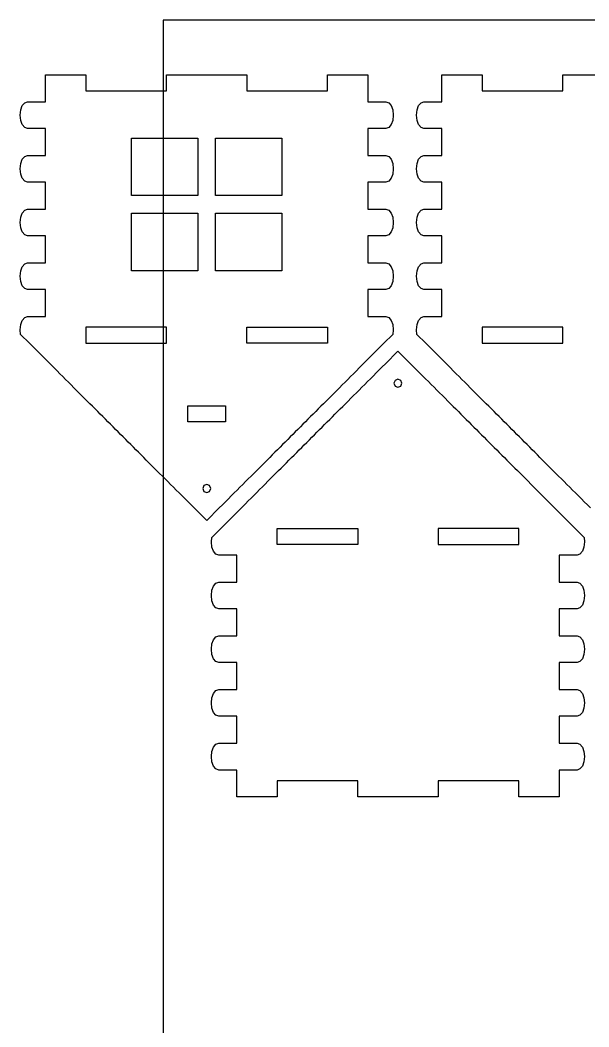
# Model space of a CAD drawing. Extents: x -14 to 2177, y -971 to 618.
# Drawn here: x 452 to 557.9, y -408.2 to -220.7 of the extents above; entities that cross this region are included whole.
import ezdxf

# ---------------------------------------------------------------- set-up
doc = ezdxf.new("R2010")
doc.units = 0

msp = doc.modelspace()

# ---------------------------------------------------------------- linework, layer by layer
at = {"layer": 'Layer 1'}
for p, q in [((478.667, -220.653), (478.667, -970.653)), ((1228.67, -220.653), (478.667, -220.653)), ((456.765, -235.844), (456.765, -230.844)), ((456.765, -230.844), (464.265, -230.844)), ((464.265, -230.844), (464.265, -233.844)), ((479.265, -233.844), (479.265, -230.844)), ((479.265, -230.844), (494.265, -230.844)), ((494.265, -230.844), (494.265, -233.844)), ((509.265, -233.844), (509.265, -230.844)), ((509.265, -230.844), (516.765, -230.844)), ((516.765, -230.844), (516.765, -235.844)), ((530.578, -235.844), (530.578, -230.844)), ((530.578, -230.844), (538.07803, -230.844)), ((538.07803, -230.844), (538.078, -233.844)), ((553.078, -233.844), (553.078, -230.844)), ((553.078, -230.844), (553.117, -230.844)), ((553.117, -230.844), (568.0404, -230.844)), ((464.265, -233.844), (479.265, -233.844)), ((494.265, -233.844), (509.265, -233.844)), ((538.078, -233.844), (553.078, -233.844)), ((452.423829, -236.576237), (452.868038, -236.040464)), ((452.868038, -236.040464), (453.412, -235.844)), ((453.412, -235.844), (453.765, -235.844)), ((453.765, -235.844), (456.765, -235.844)), ((516.765, -235.844), (519.765, -235.844)), ((519.765, -235.844), (520.118, -235.844)), ((520.118, -235.844), (520.661949, -236.040463)), ((520.661949, -236.040463), (521.10616, -236.576234)), ((526.237842, -236.576237), (526.682053, -236.040464)), ((526.682053, -236.040464), (527.226, -235.844)), ((527.226, -235.844), (527.578, -235.844)), ((527.578, -235.844), (530.578, -235.844)), ((452.01451, -238.344), (452.124333, -237.370892)), ((452.124333, -237.370892), (452.423829, -236.576237)), ((521.10616, -236.576234), (521.405663, -237.370888)), ((521.405663, -237.370888), (521.51549, -238.344)), ((525.82851, -238.344), (525.938338, -237.370892)), ((525.938338, -237.370892), (526.237842, -236.576237)), ((452.124332, -239.317112), (452.01451, -238.344)), ((452.423827, -240.111766), (452.124332, -239.317112)), ((521.405662, -239.317108), (521.106158, -240.111762)), ((521.51549, -238.344), (521.405662, -239.317108)), ((525.938337, -239.317112), (525.82851, -238.344)), ((526.23784, -240.111766), (525.938337, -239.317112)), ((452.868036, -240.647537), (452.423827, -240.111766)), ((453.412, -240.844), (452.868036, -240.647537)), ((453.765, -240.844), (453.412, -240.844)), ((456.765, -240.844), (453.765, -240.844)), ((456.765, -245.844), (456.765, -240.844)), ((519.765, -240.844), (516.765, -240.844)), ((516.765, -240.844), (516.765, -245.844)), ((520.118, -240.844), (519.765, -240.844)), ((520.661947, -240.647536), (520.118, -240.844)), ((521.106158, -240.111762), (520.661947, -240.647536)), ((526.682051, -240.647537), (526.23784, -240.111766)), ((527.226, -240.844), (526.682051, -240.647537)), ((527.578, -240.844), (527.226, -240.844)), ((530.578, -240.844), (527.578, -240.844)), ((530.578, -245.844), (530.578, -240.844)), ((472.76496, -253.3181), (472.765, -242.623)), ((472.765, -242.623), (485.112, -242.623)), ((485.112, -242.623), (485.112, -253.318)), ((488.417, -253.318), (488.41736, -242.6233)), ((488.41736, -242.6233), (500.765, -242.623)), ((500.765, -242.623), (500.765, -253.318)), ((452.01451, -248.344), (452.124333, -247.370892)), ((452.124333, -247.370892), (452.423829, -246.576237)), ((452.423829, -246.576237), (452.868038, -246.040464)), ((452.868038, -246.040464), (453.412, -245.844)), ((453.412, -245.844), (453.765, -245.844)), ((453.765, -245.844), (456.765, -245.844)), ((516.765, -245.844), (519.765, -245.844)), ((519.765, -245.844), (520.118, -245.844)), ((520.118, -245.844), (520.661949, -246.040463)), ((520.661949, -246.040463), (521.10616, -246.576234)), ((521.10616, -246.576234), (521.405663, -247.370888)), ((521.405663, -247.370888), (521.51549, -248.344)), ((525.82851, -248.344), (525.938338, -247.370892)), ((525.938338, -247.370892), (526.237842, -246.576237)), ((526.237842, -246.576237), (526.682053, -246.040464)), ((526.682053, -246.040464), (527.226, -245.844)), ((527.226, -245.844), (527.578, -245.844)), ((527.578, -245.844), (530.578, -245.844)), ((452.124332, -249.317112), (452.01451, -248.344)), ((452.423827, -250.111766), (452.124332, -249.317112)), ((521.405662, -249.317108), (521.106158, -250.111762)), ((521.51549, -248.344), (521.405662, -249.317108)), ((525.938337, -249.317112), (525.82851, -248.344)), ((526.23784, -250.111766), (525.938337, -249.317112)), ((452.868036, -250.647537), (452.423827, -250.111766)), ((453.412, -250.844), (452.868036, -250.647537)), ((453.765, -250.844), (453.412, -250.844)), ((456.765, -250.844), (453.765, -250.844)), ((456.765, -255.844), (456.765, -250.844)), ((519.765, -250.844), (516.765, -250.844)), ((516.765, -250.844), (516.765, -255.844)), ((520.118, -250.844), (519.765, -250.844)), ((520.661947, -250.647536), (520.118, -250.844)), ((521.106158, -250.111762), (520.661947, -250.647536)), ((526.682051, -250.647537), (526.23784, -250.111766)), ((527.226, -250.844), (526.682051, -250.647537)), ((527.578, -250.844), (527.226, -250.844)), ((530.578, -250.844), (527.578, -250.844)), ((530.578, -255.844), (530.578, -250.844)), ((485.112, -253.318), (472.76496, -253.3181)), ((500.765, -253.318), (488.417, -253.318)), ((452.124333, -257.370875), (452.423829, -256.576219)), ((452.423829, -256.576219), (452.868038, -256.040438)), ((452.868038, -256.040438), (453.412, -255.84397)), ((453.412, -255.84397), (453.765, -255.844)), ((453.765, -255.844), (456.765, -255.844)), ((472.765, -267.318), (472.765, -256.623)), ((472.765, -256.623), (485.112, -256.623)), ((485.112, -256.623), (485.11256, -267.3178)), ((488.417, -267.318), (488.417, -256.623)), ((488.417, -256.623), (500.765, -256.623)), ((500.765, -256.623), (500.76496, -267.3178)), ((516.765, -255.844), (519.765, -255.844)), ((519.765, -255.844), (520.118, -255.844)), ((520.118, -255.844), (520.661949, -256.040468)), ((520.661949, -256.040468), (521.10616, -256.576249)), ((521.10616, -256.576249), (521.405663, -257.370905)), ((525.938338, -257.370875), (526.237842, -256.576219)), ((526.237842, -256.576219), (526.682053, -256.040438)), ((526.682053, -256.040438), (527.226, -255.84397)), ((527.226, -255.84397), (527.578, -255.844)), ((527.578, -255.844), (530.578, -255.844)), ((452.01451, -258.34397), (452.124333, -257.370875)), ((452.124332, -259.317082), (452.01451, -258.34397)), ((521.51549, -258.344), (521.405662, -259.317113)), ((521.405663, -257.370905), (521.51549, -258.344)), ((525.82851, -258.34397), (525.938338, -257.370875)), ((525.938337, -259.317082), (525.82851, -258.34397)), ((452.423827, -260.111747), (452.124332, -259.317082)), ((452.868036, -260.647531), (452.423827, -260.111747)), ((521.106158, -260.111778), (520.661947, -260.647561)), ((521.405662, -259.317113), (521.106158, -260.111778)), ((526.23784, -260.111747), (525.938337, -259.317082)), ((526.682051, -260.647531), (526.23784, -260.111747)), ((453.412, -260.844), (452.868036, -260.647531)), ((453.765, -260.844), (453.412, -260.844)), ((456.765, -260.844), (453.765, -260.844)), ((456.765, -265.844), (456.765, -260.844)), ((519.765, -260.844), (516.765, -260.844)), ((516.765, -260.844), (516.765, -265.844)), ((520.118, -260.84403), (519.765, -260.844)), ((520.661947, -260.647561), (520.118, -260.84403)), ((527.226, -260.844), (526.682051, -260.647531)), ((527.578, -260.844), (527.226, -260.844)), ((530.578, -260.844), (527.578, -260.844)), ((530.578, -265.844), (530.578, -260.844)), ((452.423829, -266.576237), (452.868038, -266.040464)), ((452.868038, -266.040464), (453.412, -265.844)), ((453.412, -265.844), (453.765, -265.844)), ((453.765, -265.844), (456.765, -265.844)), ((516.765, -265.844), (519.765, -265.844)), ((519.765, -265.844), (520.118, -265.844)), ((520.118, -265.844), (520.661949, -266.040463)), ((520.661949, -266.040463), (521.10616, -266.576234)), ((526.237842, -266.576237), (526.682053, -266.040464)), ((526.682053, -266.040464), (527.226, -265.844)), ((527.226, -265.844), (527.578, -265.844)), ((527.578, -265.844), (530.578, -265.844)), ((452.01451, -268.344), (452.124333, -267.370892)), ((452.124333, -267.370892), (452.423829, -266.576237)), ((485.11256, -267.3178), (472.765, -267.318)), ((500.76496, -267.3178), (488.417, -267.318)), ((521.10616, -266.576234), (521.405663, -267.370888)), ((521.405663, -267.370888), (521.51549, -268.344)), ((525.82851, -268.344), (525.938338, -267.370892)), ((525.938338, -267.370892), (526.237842, -266.576237)), ((452.124332, -269.317112), (452.01451, -268.344)), ((452.423827, -270.111766), (452.124332, -269.317112)), ((521.405662, -269.317108), (521.106158, -270.111762)), ((521.51549, -268.344), (521.405662, -269.317108)), ((525.938337, -269.317112), (525.82851, -268.344)), ((526.23784, -270.111766), (525.938337, -269.317112)), ((452.868036, -270.647537), (452.423827, -270.111766)), ((453.412, -270.844), (452.868036, -270.647537)), ((453.765, -270.844), (453.412, -270.844)), ((456.765, -270.844), (453.765, -270.844)), ((456.765, -275.844), (456.765, -270.844)), ((519.765, -270.844), (516.765, -270.844)), ((516.765, -270.844), (516.765, -275.844)), ((520.118, -270.844), (519.765, -270.844)), ((520.661947, -270.647536), (520.118, -270.844)), ((521.106158, -270.111762), (520.661947, -270.647536)), ((526.682051, -270.647537), (526.23784, -270.111766)), ((527.226, -270.844), (526.682051, -270.647537)), ((527.578, -270.844), (527.226, -270.844)), ((530.578, -270.844), (527.578, -270.844)), ((530.578, -275.844), (530.578, -270.844)), ((452.014846, -278.34403), (452.124669, -277.370918)), ((452.124669, -277.370918), (452.424165, -276.576253)), ((452.424165, -276.576253), (452.868374, -276.040469)), ((452.868374, -276.040469), (453.412336, -275.844)), ((453.412336, -275.844), (453.765, -275.844)), ((453.765, -275.844), (456.765, -275.844)), ((516.765, -275.844), (519.765, -275.844)), ((519.765, -275.844), (520.118, -275.844)), ((520.118, -275.844), (520.661949, -276.040469)), ((520.661949, -276.040469), (521.10616, -276.576253)), ((521.10616, -276.576253), (521.405663, -277.370918)), ((521.405663, -277.370918), (521.51549, -278.34403)), ((525.827846, -278.34403), (525.937674, -277.370918)), ((525.937674, -277.370918), (526.237178, -276.576253)), ((526.237178, -276.576253), (526.681389, -276.040469)), ((526.681389, -276.040469), (527.225336, -275.844)), ((527.225336, -275.844), (527.578, -275.844)), ((527.578, -275.844), (530.578, -275.844)), ((452.093445, -279.172317), (452.014846, -278.34403)), ((453.765155, -280.844027), (452.093445, -279.172317)), ((464.265, -277.844), (464.26494, -280.844)), ((479.265, -277.844), (464.265, -277.844)), ((479.265, -280.844), (479.265, -277.844)), ((494.265, -280.844), (494.265, -277.844)), ((494.265, -277.844), (509.265, -277.844)), ((509.265, -277.844), (509.26497, -280.844)), ((521.436891, -279.172317), (519.765181, -280.844027)), ((521.51549, -278.34403), (521.436891, -279.172317)), ((525.906445, -279.172317), (525.827846, -278.34403)), ((527.578155, -280.844027), (525.906445, -279.172317)), ((553.078, -277.844), (538.078, -277.844)), ((538.078, -277.844), (538.078, -280.8441)), ((553.078, -280.844), (553.078, -277.844)), ((456.112045, -283.190917), (453.765155, -280.844027)), ((464.26494, -280.844), (479.265, -280.844)), ((509.26497, -280.844), (494.265, -280.844)), ((519.765181, -280.844027), (517.418291, -283.190917)), ((529.925045, -283.190917), (527.578155, -280.844027)), ((538.078, -280.8441), (553.078, -280.844)), ((520.043941, -284.663875), (522.390831, -282.316945)), ((522.390831, -282.316945), (524.737721, -284.663875)), ((456.68037, -283.759207), (456.112045, -283.190917)), ((457.241851, -284.320724), (456.68037, -283.759207)), ((457.796736, -284.875609), (457.241851, -284.320724)), ((458.345271, -285.424108), (457.796736, -284.875609)), ((515.733565, -284.875609), (515.185066, -285.424108)), ((516.288485, -284.320724), (515.733565, -284.875609)), ((516.849966, -283.759207), (516.288485, -284.320724)), ((517.418291, -283.190917), (516.849966, -283.759207)), ((519.475545, -285.232271), (520.043941, -284.663875)), ((524.737721, -284.663875), (525.306117, -285.232271)), ((530.49337, -283.759207), (529.925045, -283.190917)), ((531.054851, -284.320724), (530.49337, -283.759207)), ((531.609771, -284.875609), (531.054851, -284.320724)), ((532.15827, -285.424108), (531.609771, -284.875609)), ((458.887667, -285.966504), (458.345271, -285.424108)), ((459.424242, -286.503115), (458.887667, -285.966504)), ((459.955243, -287.034116), (459.424242, -286.503115)), ((514.106095, -286.503115), (513.575094, -287.034116)), ((514.64267, -285.966504), (514.106095, -286.503115)), ((515.185066, -285.424108), (514.64267, -285.966504)), ((517.810715, -286.897066), (518.359214, -286.348567)), ((518.359214, -286.348567), (518.914134, -285.793682)), ((518.914134, -285.793682), (519.475545, -285.232271)), ((525.306117, -285.232271), (525.867528, -285.793682)), ((525.867528, -285.793682), (526.422448, -286.348567)), ((526.422448, -286.348567), (526.970947, -286.897066)), ((532.700666, -285.966504), (532.15827, -285.424108)), ((533.237241, -286.503115), (532.700666, -285.966504)), ((533.768242, -287.034116), (533.237241, -286.503115)), ((460.480847, -287.55972), (459.955243, -287.034116)), ((461.001441, -288.080314), (460.480847, -287.55972)), ((461.517167, -288.596005), (461.001441, -288.080314)), ((462.028342, -289.107216), (461.517167, -288.596005)), ((512.01317, -288.596005), (511.501995, -289.107216)), ((512.528896, -288.080314), (512.01317, -288.596005)), ((513.04949, -287.55972), (512.528896, -288.080314)), ((513.575094, -287.034116), (513.04949, -287.55972)), ((515.675033, -289.032784), (516.200743, -288.507074)), ((516.200743, -288.507074), (516.731744, -287.976073)), ((516.731744, -287.976073), (517.268319, -287.439462)), ((517.268319, -287.439462), (517.810715, -286.897066)), ((521.860673, -287.74964), (521.640994, -288.280006)), ((521.640994, -288.280006), (521.860673, -288.810315)), ((522.391, -287.53), (521.860673, -287.74964)), ((522.391, -287.5293), (522.391, -287.53)), ((522.391, -287.530023), (522.391, -287.5293)), ((522.921327, -287.749663), (522.391, -287.530023)), ((523.141006, -288.280029), (522.921327, -287.749663)), ((522.921327, -288.810338), (523.141006, -288.280029)), ((526.970947, -286.897066), (527.513343, -287.439462)), ((527.513343, -287.439462), (528.049918, -287.976073)), ((528.049918, -287.976073), (528.580919, -288.507074)), ((528.580919, -288.507074), (529.106629, -289.032784)), ((534.293846, -287.55972), (533.768242, -287.034116)), ((534.81444, -288.080314), (534.293846, -287.55972)), ((535.330166, -288.596005), (534.81444, -288.080314)), ((535.841341, -289.107216), (535.330166, -288.596005)), ((462.535249, -289.614123), (462.028342, -289.107216)), ((463.038063, -290.116937), (462.535249, -289.614123)), ((463.537067, -290.615906), (463.038063, -290.116937)), ((464.032438, -291.111312), (463.537067, -290.615906)), ((509.99327, -290.615906), (509.497864, -291.111312)), ((510.492274, -290.116937), (509.99327, -290.615906)), ((510.995088, -289.614123), (510.492274, -290.116937)), ((511.501995, -289.107216), (510.995088, -289.614123)), ((513.620736, -291.087082), (514.127537, -290.580281)), ((514.127537, -290.580281), (514.638712, -290.06907)), ((514.638712, -290.06907), (515.154544, -289.553273)), ((515.154544, -289.553273), (515.675033, -289.032784)), ((521.860673, -288.810315), (522.391, -289.029977)), ((522.391, -289.03), (522.921327, -288.810338)), ((522.391, -289.029977), (522.391, -289.03)), ((522.391, -289.03), (522.391, -289.03)), ((529.106629, -289.032784), (529.627118, -289.553273)), ((529.627118, -289.553273), (530.14295, -290.06907)), ((530.14295, -290.06907), (530.654125, -290.580281)), ((530.654125, -290.580281), (531.160926, -291.087082)), ((536.348248, -289.614123), (535.841341, -289.107216)), ((536.851062, -290.116937), (536.348248, -289.614123)), ((537.350066, -290.615906), (536.851062, -290.116937)), ((537.845472, -291.111312), (537.350066, -290.615906)), ((464.524563, -291.603437), (464.032438, -291.111312)), ((465.013654, -292.092528), (464.524563, -291.603437)), ((465.499958, -292.578832), (465.013654, -292.092528)), ((483.265, -295.481), (483.265, -292.481)), ((483.265, -292.481), (490.265, -292.481)), ((490.265, -292.481), (490.26496, -295.4807)), ((508.516683, -292.092528), (508.030379, -292.578832)), ((509.005774, -291.603437), (508.516683, -292.092528)), ((509.497864, -291.111312), (509.005774, -291.603437)), ((512.123441, -292.584377), (512.618918, -292.088865)), ((512.618918, -292.088865), (513.117922, -291.589861)), ((513.117922, -291.589861), (513.620736, -291.087082)), ((531.160926, -291.087082), (531.66374, -291.589861)), ((531.66374, -291.589861), (532.162744, -292.088865)), ((532.162744, -292.088865), (532.658221, -292.584377)), ((538.337562, -291.603437), (537.845472, -291.111312)), ((538.826653, -292.092528), (538.337562, -291.603437)), ((539.312957, -292.578832), (538.826653, -292.092528)), ((465.983758, -293.062632), (465.499958, -292.578832)), ((466.465159, -293.544033), (465.983758, -293.062632)), ((466.944655, -294.023529), (466.465159, -293.544033)), ((467.422246, -294.50112), (466.944655, -294.023529)), ((506.585682, -294.023529), (506.108091, -294.50112)), ((507.065178, -293.544033), (506.585682, -294.023529)), ((507.546579, -293.062632), (507.065178, -293.544033)), ((508.030379, -292.578832), (507.546579, -293.062632)), ((510.172227, -294.535556), (510.655921, -294.051862)), ((510.655921, -294.051862), (511.142225, -293.565558)), ((511.142225, -293.565558), (511.631316, -293.076467)), ((511.631316, -293.076467), (512.123441, -292.584377)), ((532.658221, -292.584377), (533.150346, -293.076467)), ((533.150346, -293.076467), (533.639437, -293.565558)), ((533.639437, -293.565558), (534.125741, -294.051862)), ((534.125741, -294.051862), (534.609435, -294.535556)), ((539.796757, -293.062632), (539.312957, -292.578832)), ((540.278158, -293.544033), (539.796757, -293.062632)), ((540.757654, -294.023529), (540.278158, -293.544033)), ((541.235245, -294.50112), (540.757654, -294.023529)), ((467.898461, -294.977335), (467.422246, -294.50112)), ((468.373265, -295.452139), (467.898461, -294.977335)), ((468.847152, -295.926026), (468.373265, -295.452139)), ((469.320263, -296.399137), (468.847152, -295.926026)), ((490.26496, -295.4807), (483.265, -295.481)), ((504.683185, -295.926026), (504.210074, -296.399137)), ((505.157072, -295.452139), (504.683185, -295.926026)), ((505.631876, -294.977335), (505.157072, -295.452139)), ((506.108091, -294.50112), (505.631876, -294.977335)), ((508.257524, -296.450259), (508.733633, -295.974185)), ((508.733633, -295.974185), (509.21133, -295.496488)), ((509.21133, -295.496488), (509.69072, -295.017063)), ((509.69072, -295.017063), (510.172227, -294.535556)), ((534.609435, -294.535556), (535.090942, -295.017063)), ((535.090942, -295.017063), (535.570332, -295.496488)), ((535.570332, -295.496488), (536.048029, -295.974185)), ((536.048029, -295.974185), (536.524138, -296.450259)), ((541.71146, -294.977335), (541.235245, -294.50112)), ((542.186264, -295.452139), (541.71146, -294.977335)), ((542.660151, -295.926026), (542.186264, -295.452139)), ((543.133262, -296.399137), (542.660151, -295.926026)), ((469.792774, -296.871613), (469.320263, -296.399137)), ((470.265144, -297.344018), (469.792774, -296.871613)), ((470.737443, -297.816317), (470.265144, -297.344018)), ((471.21006, -298.288934), (470.737443, -297.816317)), ((502.792859, -297.816317), (502.320278, -298.288934)), ((503.265193, -297.344018), (502.792859, -297.816317)), ((503.737563, -296.871613), (503.265193, -297.344018)), ((504.210074, -296.399137), (503.737563, -296.871613)), ((506.363141, -298.344677), (506.835722, -297.87206)), ((506.835722, -297.87206), (507.308833, -297.398985)), ((507.308833, -297.398985), (507.782614, -296.925169)), ((507.782614, -296.925169), (508.257524, -296.450259)), ((536.524138, -296.450259), (536.999048, -296.925169)), ((536.999048, -296.925169), (537.472829, -297.398985)), ((537.472829, -297.398985), (537.94594, -297.87206)), ((537.94594, -297.87206), (538.418557, -298.344677)), ((543.605773, -296.871613), (543.133262, -296.399137)), ((544.078143, -297.344018), (543.605773, -296.871613)), ((544.550442, -297.816317), (544.078143, -297.344018)), ((545.023059, -298.288934), (544.550442, -297.816317)), ((471.683171, -298.762045), (471.21006, -298.288934)), ((472.156952, -299.235826), (471.683171, -298.762045)), ((472.631862, -299.710736), (472.156952, -299.235826)), ((473.107971, -300.186845), (472.631862, -299.710736)), ((500.898476, -299.710736), (500.422367, -300.186845)), ((501.373386, -299.235826), (500.898476, -299.710736)), ((501.847167, -298.762045), (501.373386, -299.235826)), ((502.320278, -298.288934), (501.847167, -298.762045)), ((504.472815, -300.234967), (504.945926, -299.761892)), ((504.945926, -299.761892), (505.418437, -299.289381)), ((505.418437, -299.289381), (505.890807, -298.816976)), ((505.890807, -298.816976), (506.363141, -298.344677)), ((538.418557, -298.344677), (538.890856, -298.816976)), ((538.890856, -298.816976), (539.363226, -299.289381)), ((539.363226, -299.289381), (539.835737, -299.761892)), ((539.835737, -299.761892), (540.308848, -300.234967)), ((545.49617, -298.762045), (545.023059, -298.288934)), ((545.969951, -299.235826), (545.49617, -298.762045)), ((546.444861, -299.710736), (545.969951, -299.235826)), ((546.92097, -300.186845), (546.444861, -299.710736)), ((473.585668, -300.664542), (473.107971, -300.186845)), ((474.065058, -301.143932), (473.585668, -300.664542)), ((474.546565, -301.625439), (474.065058, -301.143932)), ((475.030259, -302.109133), (474.546565, -301.625439)), ((498.983773, -301.625439), (498.500079, -302.109133)), ((499.46528, -301.143932), (498.983773, -301.625439)), ((499.94467, -300.664542), (499.46528, -301.143932)), ((500.422367, -300.186845), (499.94467, -300.664542)), ((502.570318, -302.137464), (503.047909, -301.659873)), ((503.047909, -301.659873), (503.524124, -301.183693)), ((503.524124, -301.183693), (503.998928, -300.708889)), ((503.998928, -300.708889), (504.472815, -300.234967)), ((540.308848, -300.234967), (540.782735, -300.708889)), ((540.782735, -300.708889), (541.257539, -301.183693)), ((541.257539, -301.183693), (541.733754, -301.659873)), ((541.733754, -301.659873), (542.211345, -302.137464)), ((547.398667, -300.664542), (546.92097, -300.186845)), ((547.878057, -301.143932), (547.398667, -300.664542)), ((548.359564, -301.625439), (547.878057, -301.143932)), ((548.843258, -302.109133), (548.359564, -301.625439)), ((475.516563, -302.595437), (475.030259, -302.109133)), ((476.005654, -303.084528), (475.516563, -302.595437)), ((476.497779, -303.576618), (476.005654, -303.084528)), ((476.993256, -304.07213), (476.497779, -303.576618)), ((497.032559, -303.576618), (496.537082, -304.07213)), ((497.524684, -303.084528), (497.032559, -303.576618)), ((498.013775, -302.595437), (497.524684, -303.084528)), ((498.500079, -302.109133), (498.013775, -302.595437)), ((500.639317, -304.068465), (501.125621, -303.582161)), ((501.125621, -303.582161), (501.609421, -303.098361)), ((501.609421, -303.098361), (502.090822, -302.61696)), ((502.090822, -302.61696), (502.570318, -302.137464)), ((542.211345, -302.137464), (542.690841, -302.61696)), ((542.690841, -302.61696), (543.172242, -303.098361)), ((543.172242, -303.098361), (543.656042, -303.582161)), ((543.656042, -303.582161), (544.142346, -304.068465)), ((549.329562, -302.595437), (548.843258, -302.109133)), ((549.818653, -303.084528), (549.329562, -302.595437)), ((550.310778, -303.576618), (549.818653, -303.084528)), ((550.806255, -304.07213), (550.310778, -303.576618)), ((477.49226, -304.571134), (476.993256, -304.07213)), ((477.995074, -305.073948), (477.49226, -304.571134)), ((478.501875, -305.580749), (477.995074, -305.073948)), ((479.01305, -306.091924), (478.501875, -305.580749)), ((495.028463, -305.580749), (494.517288, -306.091924)), ((495.535264, -305.073948), (495.028463, -305.580749)), ((496.038078, -304.571134), (495.535264, -305.073948)), ((496.537082, -304.07213), (496.038078, -304.571134)), ((498.663726, -306.044092), (499.16273, -305.545088)), ((499.16273, -305.545088), (499.658136, -305.049682)), ((499.658136, -305.049682), (500.150226, -304.557592)), ((500.150226, -304.557592), (500.639317, -304.068465)), ((544.142346, -304.068465), (544.631437, -304.557592)), ((544.631437, -304.557592), (545.123562, -305.049682)), ((545.123562, -305.049682), (545.618933, -305.545088)), ((545.618933, -305.545088), (546.117937, -306.044092)), ((551.305259, -304.571134), (550.806255, -304.07213)), ((551.808073, -305.073948), (551.305259, -304.571134)), ((552.314874, -305.580749), (551.808073, -305.073948)), ((552.826049, -306.091924), (552.314874, -305.580749)), ((479.528882, -306.607721), (479.01305, -306.091924)), ((480.049371, -307.128245), (479.528882, -306.607721)), ((480.575081, -307.653919), (480.049371, -307.128245)), ((486.234673, -307.351679), (486.014994, -307.882006)), ((486.765, -307.132), (486.234673, -307.351679)), ((487.295327, -307.351667), (486.765, -307.131988)), ((486.765, -307.131988), (486.765, -307.132)), ((486.765, -307.132), (486.765, -307.132)), ((487.515006, -307.881994), (487.295327, -307.351667)), ((493.480967, -307.128245), (492.955257, -307.653919)), ((494.001456, -306.607721), (493.480967, -307.128245)), ((494.517288, -306.091924), (494.001456, -306.607721)), ((497.14283, -307.564989), (497.654005, -307.053778)), ((497.654005, -307.053778), (498.160912, -306.546871)), ((498.160912, -306.546871), (498.663726, -306.044092)), ((546.117937, -306.044092), (546.620751, -306.546871)), ((546.620751, -306.546871), (547.127658, -307.053778)), ((547.127658, -307.053778), (547.638833, -307.564989)), ((553.341881, -306.607721), (552.826049, -306.091924)), ((553.86237, -307.128245), (553.341881, -306.607721)), ((554.38808, -307.653919), (553.86237, -307.128245)), ((481.106082, -308.18492), (480.575081, -307.653919)), ((481.642657, -308.721531), (481.106082, -308.18492)), ((482.185053, -309.263927), (481.642657, -308.721531)), ((482.733552, -309.812426), (482.185053, -309.263927)), ((486.014994, -307.882006), (486.234673, -308.412372)), ((486.234673, -308.412372), (486.765, -308.632012)), ((486.76494, -308.6317), (486.765, -308.632)), ((486.765, -308.632012), (486.76494, -308.6317)), ((486.765, -308.632), (487.295327, -308.41236)), ((487.295327, -308.41236), (487.515006, -307.881994)), ((491.345285, -309.263927), (490.796786, -309.812426)), ((491.887681, -308.721531), (491.345285, -309.263927)), ((492.424256, -308.18492), (491.887681, -308.721531)), ((492.955257, -307.653919), (492.424256, -308.18492)), ((495.049905, -309.657879), (495.580906, -309.126878)), ((495.580906, -309.126878), (496.10651, -308.601274)), ((496.10651, -308.601274), (496.627104, -308.08068)), ((496.627104, -308.08068), (497.14283, -307.564989)), ((547.638833, -307.564989), (548.154559, -308.08068)), ((548.154559, -308.08068), (548.675153, -308.601274)), ((548.675153, -308.601274), (549.200757, -309.126878)), ((549.200757, -309.126878), (549.731758, -309.657879)), ((554.919081, -308.18492), (554.38808, -307.653919)), ((555.455656, -308.721531), (554.919081, -308.18492)), ((555.998052, -309.263927), (555.455656, -308.721531)), ((556.546551, -309.812426), (555.998052, -309.263927)), ((483.288472, -310.367346), (482.733552, -309.812426)), ((483.849883, -310.928722), (483.288472, -310.367346)), ((484.418279, -311.497153), (483.849883, -310.928722)), ((489.680455, -310.928722), (489.112059, -311.497153)), ((490.241866, -310.367346), (489.680455, -310.928722)), ((490.796786, -309.812426), (490.241866, -310.367346)), ((493.422435, -311.285385), (493.970934, -310.736886)), ((493.970934, -310.736886), (494.51333, -310.19449)), ((494.51333, -310.19449), (495.049905, -309.657879)), ((549.731758, -309.657879), (550.268333, -310.19449)), ((550.268333, -310.19449), (550.810729, -310.736886)), ((550.810729, -310.736886), (551.359264, -311.285385)), ((557.101471, -310.367346), (556.546551, -309.812426)), ((557.662882, -310.928722), (557.101471, -310.367346)), ((558.231278, -311.497153), (557.662882, -310.928722)), ((486.765169, -313.844043), (484.418279, -311.497153)), ((489.112059, -311.497153), (486.765169, -313.844043)), ((489.390819, -315.316967), (491.737709, -312.970077)), ((491.737709, -312.970077), (492.306034, -312.401787)), ((492.306034, -312.401787), (492.867515, -311.84027)), ((492.867515, -311.84027), (493.422435, -311.285385)), ((551.359264, -311.285385), (551.914149, -311.84027)), ((551.914149, -311.84027), (552.475666, -312.401787)), ((552.475666, -312.401787), (553.043956, -312.970077)), ((553.043956, -312.970077), (555.390846, -315.316967)), ((487.719109, -316.988677), (489.390819, -315.316967)), ((499.891, -315.317), (514.891, -315.317)), ((499.891, -318.317), (499.891, -315.317)), ((514.891, -315.317), (514.891, -318.317)), ((544.891, -315.317), (529.891, -315.317)), ((529.891, -315.317), (529.891, -318.317)), ((544.891, -318.317), (544.891, -315.317)), ((555.390846, -315.316967), (557.062556, -316.988677)), ((487.64051, -317.817), (487.719109, -316.988677)), ((487.750337, -318.790112), (487.64051, -317.817)), ((514.891, -318.317), (499.891, -318.317)), ((529.891, -318.317), (544.891, -318.317)), ((557.141155, -317.817), (557.031332, -318.790108)), ((557.062556, -316.988677), (557.141155, -317.817)), ((488.049841, -319.584766), (487.750337, -318.790112)), ((488.494051, -320.120537), (488.049841, -319.584766)), ((489.038, -320.317), (488.494051, -320.120537)), ((489.391, -320.317), (489.038, -320.317)), ((492.391, -320.317), (489.391, -320.317)), ((492.391, -325.317), (492.391, -320.317)), ((555.391, -320.317), (552.391, -320.317)), ((552.391, -320.317), (552.391, -325.317)), ((555.743665, -320.317), (555.391, -320.317)), ((556.287627, -320.120536), (555.743665, -320.317)), ((556.731836, -319.584763), (556.287627, -320.120536)), ((557.031332, -318.790108), (556.731836, -319.584763)), ((487.750338, -326.843892), (488.049842, -326.049238)), ((488.049842, -326.049238), (488.494053, -325.513464)), ((488.494053, -325.513464), (489.038, -325.317)), ((489.038, -325.317), (489.391, -325.317)), ((489.391, -325.317), (492.391, -325.317)), ((552.391, -325.317), (555.391, -325.317)), ((555.391, -325.317), (555.744, -325.317)), ((555.744, -325.317), (556.287964, -325.513463)), ((556.287964, -325.513463), (556.732173, -326.049234)), ((556.732173, -326.049234), (557.031668, -326.843888)), ((487.64051, -327.817), (487.750338, -326.843892)), ((487.750337, -328.790112), (487.64051, -327.817)), ((557.14149, -327.817), (557.031667, -328.790108)), ((557.031668, -326.843888), (557.14149, -327.817)), ((488.049841, -329.584766), (487.750337, -328.790112)), ((488.494051, -330.120537), (488.049841, -329.584766)), ((556.732171, -329.584763), (556.287962, -330.120536)), ((557.031667, -328.790108), (556.732171, -329.584763)), ((489.038, -330.317), (488.494051, -330.120537)), ((489.391, -330.317), (489.038, -330.317)), ((492.391, -330.317), (489.391, -330.317)), ((492.391, -335.317), (492.391, -330.317)), ((555.391, -330.317), (552.391, -330.317)), ((552.391, -330.317), (552.391, -335.317)), ((555.744, -330.317), (555.391, -330.317)), ((556.287962, -330.120536), (555.744, -330.317)), ((488.049842, -336.049238), (488.494053, -335.513464)), ((488.494053, -335.513464), (489.038, -335.317)), ((489.038, -335.317), (489.391, -335.317)), ((489.391, -335.317), (492.391, -335.317)), ((552.391, -335.317), (555.391, -335.317)), ((555.391, -335.317), (555.744, -335.317)), ((555.744, -335.317), (556.287964, -335.513463)), ((556.287964, -335.513463), (556.732173, -336.049234)), ((487.64051, -337.817), (487.750338, -336.843892)), ((487.750338, -336.843892), (488.049842, -336.049238)), ((556.732173, -336.049234), (557.031668, -336.843888)), ((557.031668, -336.843888), (557.14149, -337.817)), ((487.750337, -338.790112), (487.64051, -337.817)), ((488.049841, -339.584766), (487.750337, -338.790112)), ((557.031667, -338.790108), (556.732171, -339.584763)), ((557.14149, -337.817), (557.031667, -338.790108)), ((488.494051, -340.120537), (488.049841, -339.584766)), ((489.038, -340.317), (488.494051, -340.120537)), ((489.391, -340.317), (489.038, -340.317)), ((492.391, -340.317), (489.391, -340.317)), ((492.391, -345.317), (492.391, -340.317)), ((555.391, -340.317), (552.391, -340.317)), ((552.391, -340.317), (552.391, -345.317)), ((555.744, -340.317), (555.391, -340.317)), ((556.287962, -340.120536), (555.744, -340.317)), ((556.732171, -339.584763), (556.287962, -340.120536)), ((487.64051, -347.817), (487.750338, -346.843892)), ((487.750338, -346.843892), (488.049842, -346.049238)), ((488.049842, -346.049238), (488.494053, -345.513464)), ((488.494053, -345.513464), (489.038, -345.317)), ((489.038, -345.317), (489.391, -345.317)), ((489.391, -345.317), (492.391, -345.317)), ((552.391, -345.317), (555.391, -345.317)), ((555.391, -345.317), (555.744, -345.317)), ((555.744, -345.317), (556.287964, -345.513463)), ((556.287964, -345.513463), (556.732173, -346.049234)), ((556.732173, -346.049234), (557.031668, -346.843888)), ((557.031668, -346.843888), (557.14149, -347.817)), ((487.750337, -348.790112), (487.64051, -347.817)), ((557.14149, -347.817), (557.031667, -348.790108)), ((488.049841, -349.584766), (487.750337, -348.790112)), ((488.494051, -350.120537), (488.049841, -349.584766)), ((489.038, -350.317), (488.494051, -350.120537)), ((489.391, -350.317), (489.038, -350.317)), ((492.391, -350.317), (489.391, -350.317)), ((492.391, -355.317), (492.391, -350.317)), ((555.391, -350.317), (552.391, -350.317)), ((552.391, -350.317), (552.391, -355.317)), ((555.744, -350.317), (555.391, -350.317)), ((556.287962, -350.120536), (555.744, -350.317)), ((556.732171, -349.584763), (556.287962, -350.120536)), ((557.031667, -348.790108), (556.732171, -349.584763)), ((487.750338, -356.843892), (488.049842, -356.049238)), ((488.049842, -356.049238), (488.494053, -355.513464)), ((488.494053, -355.513464), (489.038, -355.317)), ((489.038, -355.317), (489.391, -355.317)), ((489.391, -355.317), (492.391, -355.317)), ((552.391, -355.317), (555.391, -355.317)), ((555.391, -355.317), (555.744, -355.317)), ((555.744, -355.317), (556.287964, -355.513463)), ((556.287964, -355.513463), (556.732173, -356.049234)), ((556.732173, -356.049234), (557.031668, -356.843888)), ((487.64051, -357.817), (487.750338, -356.843892)), ((487.750337, -358.790112), (487.64051, -357.817)), ((557.14149, -357.817), (557.031667, -358.790108)), ((557.031668, -356.843888), (557.14149, -357.817)), ((488.049841, -359.584766), (487.750337, -358.790112)), ((488.494051, -360.120537), (488.049841, -359.584766)), ((556.732171, -359.584763), (556.287962, -360.120536)), ((557.031667, -358.790108), (556.732171, -359.584763)), ((489.038, -360.317), (488.494051, -360.120537)), ((489.391, -360.317), (489.038, -360.317)), ((492.391, -360.317), (489.391, -360.317)), ((492.391, -365.317), (492.391, -360.317)), ((555.391, -360.317), (552.391, -360.317)), ((552.391, -360.317), (552.391, -365.317)), ((555.744, -360.317), (555.391, -360.317)), ((556.287962, -360.120536), (555.744, -360.317)), ((514.891, -362.317), (499.891, -362.317)), ((499.891, -362.317), (499.891, -365.317)), ((514.891, -365.317), (514.891, -362.317)), ((544.891, -362.317), (529.891, -362.317)), ((529.891, -362.317), (529.891, -365.317)), ((544.89097, -365.317), (544.891, -362.317)), ((499.891, -365.317), (492.39097, -365.317)), ((492.39097, -365.317), (492.391, -365.317)), ((514.9296, -365.317), (514.891, -365.317)), ((529.853, -365.317), (514.9296, -365.317)), ((529.891, -365.317), (529.853, -365.317)), ((552.391, -365.317), (544.89097, -365.317))]:
    msp.add_line(p, q, dxfattribs=at)

doc.saveas('drawing.dxf')
